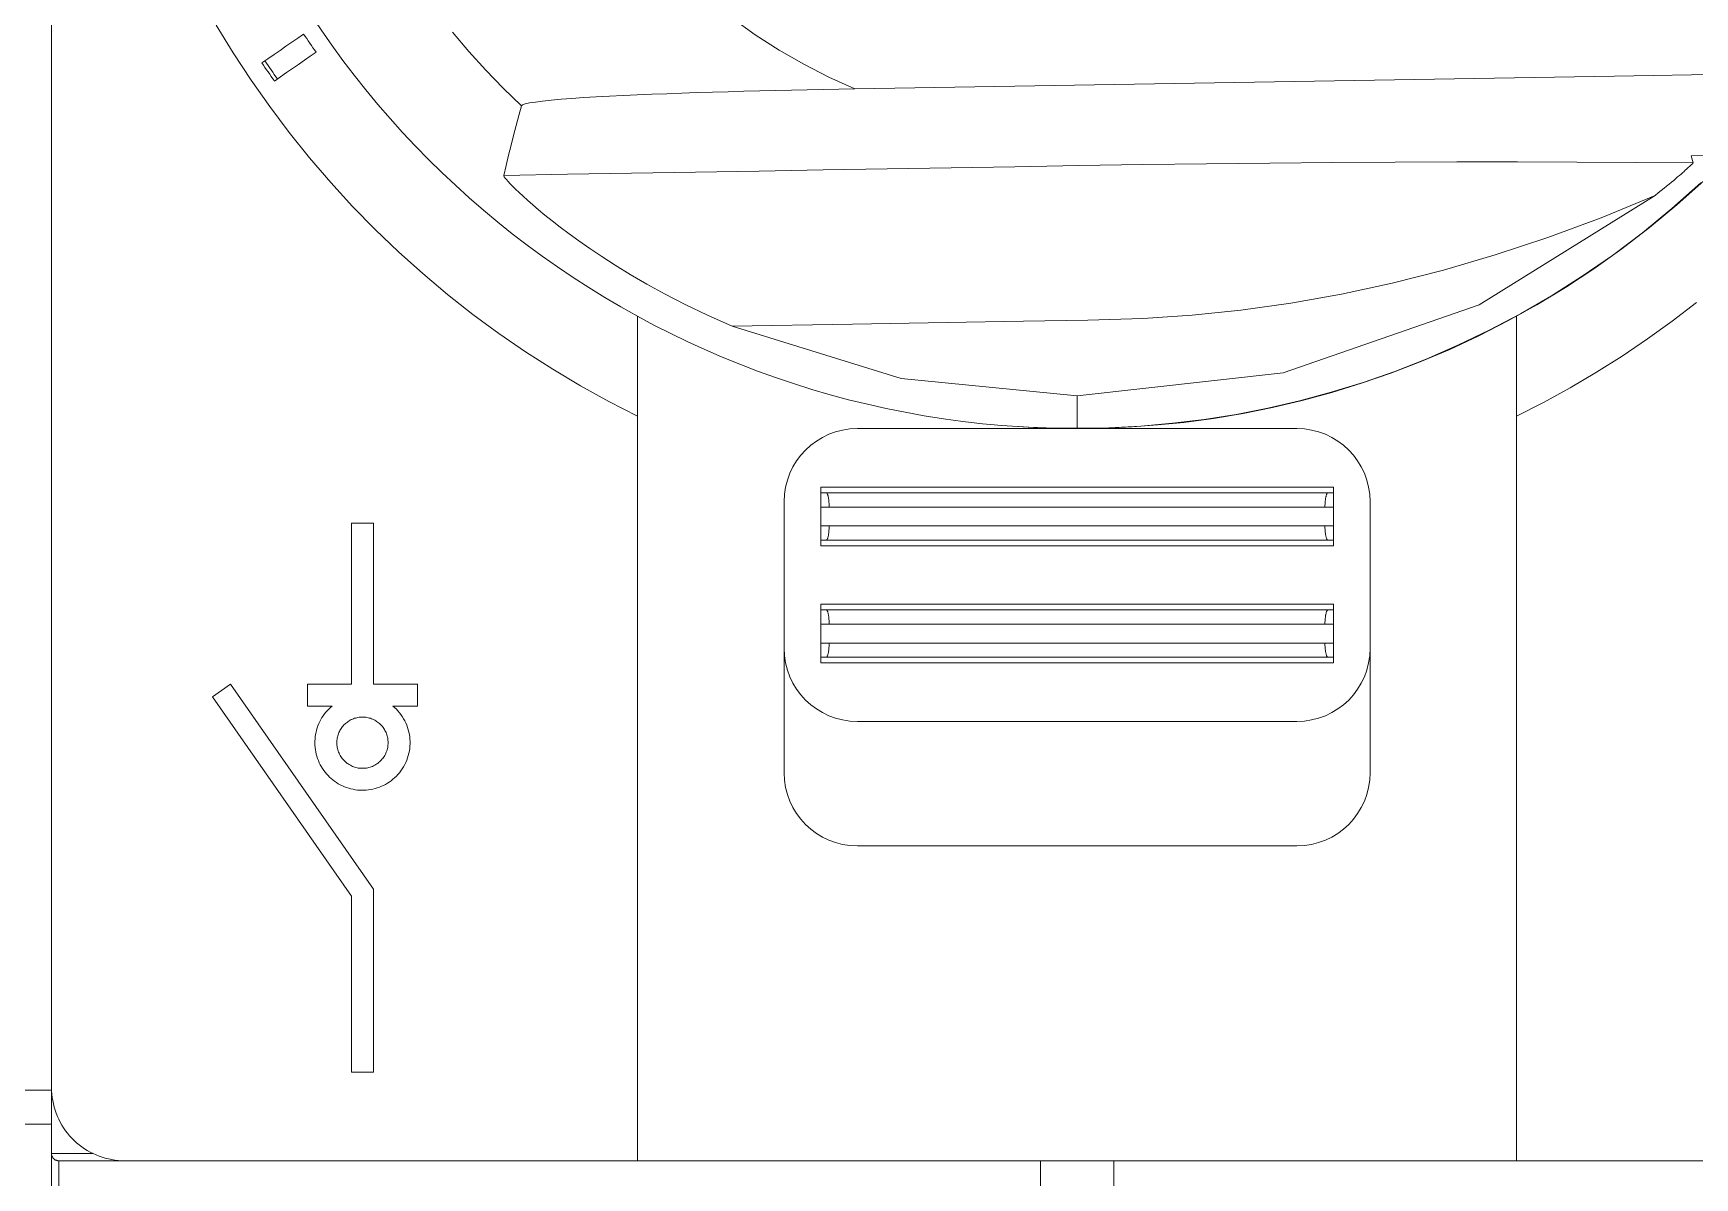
# Model space of a CAD drawing. Header units: millimetres. Extents: x 1359 to 3577, y 1333 to 3557.
# Drawn here: x 1638.31 to 1660.99, y 1816.93 to 1832.56 of the extents above; entities that cross this region are included whole.
import ezdxf

# ---------------------------------------------------------------- set-up
doc = ezdxf.new("R2010")
doc.units = ezdxf.units.MM
doc.layers.add('000-PI-Oprema', color=30, linetype='Continuous', lineweight=5)
doc.layers.add('002-PI-Kabelska kanalica', color=150, linetype='Continuous')

# ---------------------------------------------------------------- blocks, each defined once
blk = doc.blocks.new('QB')
at = {"layer": '000-PI-Oprema', "color": 0, "linetype": 'ByBlock', "lineweight": 0}
for p, q in [((77.307, -61.992), (77.307, -25.487)), ((86.912, -30.614), (86.596, -30.389)), ((79.787, -30.862), (79.556, -30.483)), ((80.668, -30.66), (80.748, -30.605)), ((83.003, -30.842), (82.78, -30.58)), ((87.238, -30.824), (86.912, -30.614)), ((80.344, -30.884), (80.426, -30.827)), ((80.426, -30.827), (80.507, -30.771)), ((80.507, -30.771), (80.588, -30.715)), ((80.588, -30.715), (80.668, -30.66)), ((83.235, -31.096), (83.003, -30.842)), ((87.575, -31.017), (87.238, -30.824)), ((80.03, -31.233), (79.787, -30.862)), ((80.178, -30.998), (80.261, -30.941)), ((80.261, -30.941), (80.344, -30.884)), ((80.596, -31.074), (80.678, -31.018)), ((80.678, -31.018), (80.759, -30.962)), ((80.759, -30.962), (80.839, -30.907)), ((80.839, -30.907), (80.918, -30.852)), ((87.92, -31.194), (87.575, -31.017)), ((80.285, -31.595), (80.03, -31.233)), ((80.349, -31.245), (80.432, -31.188)), ((80.432, -31.188), (80.514, -31.131)), ((80.514, -31.131), (80.596, -31.074)), ((83.474, -31.344), (83.235, -31.096)), ((88.273, -31.354), (87.92, -31.194)), ((88.273, -31.354), (93.455, -31.266)), ((93.455, -31.266), (98.642, -31.178)), ((98.642, -31.178), (103.836, -31.092)), ((83.721, -31.583), (83.474, -31.344)), ((83.912, -31.532), (84.011, -31.52)), ((84.011, -31.52), (84.129, -31.507)), ((84.129, -31.507), (84.263, -31.495)), ((84.263, -31.495), (84.411, -31.484)), ((84.411, -31.484), (84.571, -31.472)), ((84.571, -31.472), (84.742, -31.462)), ((84.742, -31.462), (84.922, -31.452)), ((84.922, -31.452), (85.109, -31.443)), ((85.109, -31.443), (85.303, -31.434)), ((85.303, -31.434), (85.502, -31.425)), ((85.502, -31.425), (85.705, -31.418)), ((85.705, -31.418), (85.911, -31.41)), ((85.911, -31.41), (86.12, -31.403)), ((86.12, -31.403), (86.332, -31.397)), ((86.332, -31.397), (86.545, -31.391)), ((86.545, -31.391), (86.759, -31.385)), ((86.759, -31.385), (86.974, -31.38)), ((86.974, -31.38), (87.19, -31.375)), ((87.19, -31.375), (87.406, -31.37)), ((87.406, -31.37), (87.623, -31.366)), ((87.623, -31.366), (87.839, -31.362)), ((87.839, -31.362), (88.056, -31.358)), ((88.056, -31.358), (88.273, -31.354)), ((99.691, -32.267), (145.322, -31.494)), ((80.551, -31.949), (80.285, -31.595)), ((83.65, -31.852), (83.685, -31.717)), ((83.685, -31.717), (83.721, -31.583)), ((83.721, -31.583), (83.735, -31.571)), ((83.735, -31.571), (83.773, -31.558)), ((83.773, -31.558), (83.832, -31.545)), ((83.832, -31.545), (83.912, -31.532)), ((80.829, -32.294), (80.551, -31.949)), ((83.615, -31.987), (83.65, -31.852)), ((83.547, -32.26), (83.581, -32.123)), ((83.581, -32.123), (83.615, -31.987)), ((81.118, -32.63), (80.829, -32.294)), ((83.48, -32.534), (83.513, -32.397)), ((83.513, -32.397), (83.547, -32.26)), ((88.714, -32.446), (89.587, -32.431)), ((89.587, -32.431), (90.459, -32.416)), ((90.459, -32.416), (91.331, -32.401)), ((91.331, -32.401), (92.203, -32.387)), ((92.203, -32.387), (93.074, -32.375)), ((93.074, -32.375), (93.94, -32.366)), ((93.94, -32.366), (94.799, -32.359)), ((94.799, -32.359), (95.65, -32.354)), ((95.65, -32.354), (96.49, -32.351)), ((96.49, -32.351), (97.317, -32.351)), ((98.131, -32.353), (97.317, -32.351)), ((98.931, -32.356), (98.131, -32.353)), ((99.716, -32.362), (98.931, -32.356)), ((99.641, -32.436), (99.655, -32.424)), ((99.655, -32.424), (99.667, -32.412)), ((99.667, -32.412), (99.678, -32.402)), ((99.678, -32.402), (99.687, -32.394)), ((99.687, -32.394), (99.695, -32.386)), ((99.716, -32.362), (99.691, -32.267)), ((99.695, -32.386), (99.702, -32.379)), ((99.702, -32.379), (99.707, -32.374)), ((99.707, -32.374), (99.711, -32.369)), ((99.711, -32.369), (99.714, -32.366)), ((99.714, -32.366), (99.715, -32.363)), ((99.715, -32.363), (99.716, -32.362)), ((81.417, -32.957), (81.118, -32.63)), ((83.48, -32.534), (84.352, -32.519)), ((83.481, -32.542), (83.48, -32.534)), ((83.488, -32.554), (83.481, -32.542)), ((83.499, -32.571), (83.488, -32.554)), ((83.516, -32.592), (83.499, -32.571)), ((83.539, -32.617), (83.516, -32.592)), ((83.567, -32.648), (83.539, -32.617)), ((83.601, -32.683), (83.567, -32.648)), ((84.352, -32.519), (85.225, -32.505)), ((85.225, -32.505), (86.097, -32.49)), ((86.097, -32.49), (86.969, -32.475)), ((86.969, -32.475), (87.842, -32.46)), ((87.842, -32.46), (88.714, -32.446)), ((99.355, -32.681), (99.389, -32.653)), ((99.389, -32.653), (99.421, -32.627)), ((99.421, -32.627), (99.451, -32.602)), ((99.427, -32.987), (99.822, -32.634)), ((99.451, -32.602), (99.479, -32.578)), ((99.479, -32.578), (99.505, -32.556)), ((99.496, -32.936), (99.861, -32.607)), ((99.505, -32.556), (99.529, -32.535)), ((99.529, -32.535), (99.552, -32.516)), ((99.552, -32.516), (99.572, -32.498)), ((99.572, -32.498), (99.592, -32.481)), ((99.592, -32.481), (99.609, -32.465)), ((99.609, -32.465), (99.626, -32.45)), ((99.626, -32.45), (99.641, -32.436)), ((83.642, -32.723), (83.601, -32.683)), ((83.689, -32.768), (83.642, -32.723)), ((83.743, -32.818), (83.689, -32.768)), ((83.805, -32.874), (83.743, -32.818)), ((83.876, -32.936), (83.805, -32.874)), ((98.459, -33.113), (99.197, -32.808)), ((99.197, -32.808), (99.24, -32.774)), ((99.24, -32.774), (99.281, -32.741)), ((99.281, -32.741), (99.319, -32.71)), ((99.319, -32.71), (99.355, -32.681)), ((81.726, -33.273), (81.417, -32.957)), ((83.955, -33.003), (83.876, -32.936)), ((84.043, -33.076), (83.955, -33.003)), ((84.141, -33.154), (84.043, -33.076)), ((97.731, -33.383), (98.459, -33.113)), ((99.025, -33.317), (99.427, -32.987)), ((99.123, -33.246), (99.496, -32.936)), ((82.045, -33.579), (81.726, -33.273)), ((84.25, -33.239), (84.141, -33.154)), ((84.371, -33.331), (84.25, -33.239)), ((84.506, -33.429), (84.371, -33.331)), ((98.615, -33.626), (99.025, -33.317)), ((98.745, -33.538), (99.123, -33.246)), ((84.655, -33.533), (84.506, -33.429)), ((84.82, -33.644), (84.655, -33.533)), ((97.015, -33.621), (97.731, -33.383)), ((98.362, -33.811), (98.745, -33.538)), ((82.374, -33.874), (82.045, -33.579)), ((85.003, -33.762), (84.82, -33.644)), ((85.206, -33.887), (85.003, -33.762)), ((96.307, -33.829), (97.015, -33.621)), ((98.201, -33.912), (98.615, -33.626)), ((82.712, -34.159), (82.374, -33.874)), ((85.432, -34.018), (85.206, -33.887)), ((85.682, -34.156), (85.432, -34.018)), ((94.914, -34.156), (95.606, -34.007)), ((95.606, -34.007), (96.307, -33.829)), ((97.781, -34.178), (98.201, -33.912)), ((97.974, -34.065), (98.362, -33.811)), ((83.059, -34.432), (82.712, -34.159)), ((85.958, -34.298), (85.682, -34.156)), ((94.224, -34.279), (94.914, -34.156)), ((97.358, -34.424), (97.781, -34.178)), ((97.583, -34.302), (97.974, -34.065)), ((83.415, -34.694), (83.059, -34.432)), ((85.307, -45.992), (85.307, -34.458)), ((86.263, -34.444), (85.958, -34.298)), ((86.599, -34.593), (86.263, -34.444)), ((92.205, -34.488), (92.879, -34.443)), ((92.879, -34.443), (93.541, -34.375)), ((93.541, -34.375), (94.224, -34.279)), ((96.933, -34.649), (97.358, -34.424)), ((97.189, -34.522), (97.583, -34.302)), ((97.307, -45.992), (97.307, -34.458)), ((99.431, -34.525), (99.761, -34.271)), ((83.778, -34.944), (83.415, -34.694)), ((86.599, -34.593), (88.242, -34.565)), ((88.242, -34.565), (89.533, -34.543)), ((89.533, -34.543), (90.575, -34.525)), ((90.575, -34.525), (91.452, -34.511)), ((91.452, -34.511), (92.205, -34.488)), ((96.504, -34.855), (96.933, -34.649)), ((96.792, -34.724), (97.189, -34.522)), ((99.094, -34.768), (99.431, -34.525)), ((95.992, -35.081), (96.393, -34.911)), ((96.074, -35.042), (96.504, -34.855)), ((96.393, -34.911), (96.792, -34.724)), ((98.749, -35.001), (99.094, -34.768)), ((84.15, -35.182), (83.778, -34.944)), ((95.591, -35.235), (95.992, -35.081)), ((95.643, -35.211), (96.074, -35.042)), ((98.398, -35.223), (98.749, -35.001)), ((84.529, -35.408), (84.15, -35.182)), ((94.777, -35.496), (95.21, -35.362)), ((94.784, -35.499), (95.188, -35.374)), ((95.188, -35.374), (95.591, -35.235)), ((95.21, -35.362), (95.643, -35.211)), ((98.04, -35.434), (98.398, -35.223)), ((84.914, -35.622), (84.529, -35.408)), ((91.307, -35.988), (91.307, -35.547)), ((93.976, -35.704), (94.38, -35.608)), ((94.344, -35.613), (94.777, -35.496)), ((94.38, -35.608), (94.784, -35.499)), ((97.676, -35.634), (98.04, -35.434)), ((85.307, -35.823), (84.914, -35.622)), ((93.042, -35.867), (93.477, -35.798)), ((93.167, -35.853), (93.572, -35.785)), ((93.477, -35.798), (93.91, -35.714)), ((93.572, -35.785), (93.976, -35.704)), ((93.91, -35.714), (94.344, -35.613)), ((97.307, -35.823), (97.676, -35.634)), ((88.307, -35.992), (94.307, -35.992)), ((90.424, -35.961), (90.281, -35.95)), ((90.648, -35.974), (90.281, -35.95)), ((90.568, -35.969), (90.424, -35.961)), ((90.714, -35.976), (90.568, -35.969)), ((91.001, -35.988), (90.648, -35.974)), ((90.861, -35.982), (90.714, -35.976)), ((91.008, -35.986), (90.861, -35.982)), ((91.353, -35.991), (91.001, -35.988)), ((91.157, -35.988), (91.008, -35.986)), ((91.307, -35.988), (91.157, -35.988)), ((91.307, -35.988), (91.742, -35.98)), ((91.353, -35.991), (91.705, -35.985)), ((91.705, -35.985), (92.057, -35.969)), ((91.742, -35.98), (92.176, -35.958)), ((92.057, -35.969), (92.409, -35.943)), ((92.176, -35.958), (92.609, -35.92)), ((92.409, -35.943), (92.762, -35.907)), ((92.609, -35.92), (93.042, -35.867)), ((92.762, -35.907), (93.167, -35.853)), ((87.807, -36.792), (94.807, -36.792)), ((87.807, -36.868), (87.807, -36.792)), ((87.807, -36.868), (87.888, -36.868)), ((87.807, -37.064), (87.807, -36.868)), ((87.891, -36.872), (87.888, -36.868)), ((87.888, -36.868), (94.725, -36.868)), ((87.893, -36.876), (87.891, -36.872)), ((87.896, -36.88), (87.893, -36.876)), ((87.898, -36.886), (87.896, -36.88)), ((87.901, -36.891), (87.898, -36.886)), ((87.903, -36.897), (87.901, -36.891)), ((87.905, -36.904), (87.903, -36.897)), ((87.907, -36.911), (87.905, -36.904)), ((87.908, -36.918), (87.907, -36.911)), ((87.91, -36.926), (87.908, -36.918)), ((87.912, -36.934), (87.91, -36.926)), ((87.913, -36.942), (87.912, -36.934)), ((87.915, -36.951), (87.913, -36.942)), ((87.916, -36.96), (87.915, -36.951)), ((87.917, -36.97), (87.916, -36.96)), ((87.918, -36.98), (87.917, -36.97)), ((94.695, -36.98), (94.696, -36.97)), ((94.696, -36.97), (94.697, -36.96)), ((94.697, -36.96), (94.698, -36.951)), ((94.698, -36.951), (94.7, -36.942)), ((94.7, -36.942), (94.701, -36.934)), ((94.701, -36.934), (94.703, -36.926)), ((94.703, -36.926), (94.705, -36.918)), ((94.705, -36.918), (94.707, -36.911)), ((94.707, -36.911), (94.708, -36.904)), ((94.708, -36.904), (94.71, -36.897)), ((94.71, -36.897), (94.713, -36.891)), ((94.713, -36.891), (94.715, -36.886)), ((94.715, -36.886), (94.717, -36.88)), ((94.717, -36.88), (94.72, -36.876)), ((94.72, -36.876), (94.723, -36.872)), ((94.723, -36.872), (94.725, -36.868)), ((94.725, -36.868), (94.807, -36.868)), ((94.807, -36.868), (94.807, -36.792)), ((94.807, -37.064), (94.807, -36.868)), ((87.307, -40.692), (87.307, -36.992)), ((87.807, -37.064), (87.922, -37.064)), ((87.807, -37.321), (87.807, -37.064)), ((87.919, -36.99), (87.918, -36.98)), ((87.92, -37.001), (87.919, -36.99)), ((87.921, -37.013), (87.92, -37.001)), ((87.922, -37.024), (87.921, -37.013)), ((87.922, -37.037), (87.922, -37.024)), ((87.922, -37.05), (87.922, -37.037)), ((87.922, -37.064), (87.922, -37.05)), ((87.922, -37.064), (94.691, -37.064)), ((94.691, -37.037), (94.692, -37.024)), ((94.691, -37.05), (94.691, -37.037)), ((94.691, -37.064), (94.691, -37.05)), ((94.691, -37.064), (94.807, -37.064)), ((94.692, -37.013), (94.693, -37.001)), ((94.692, -37.024), (94.692, -37.013)), ((94.693, -37.001), (94.694, -36.99)), ((94.694, -36.99), (94.695, -36.98)), ((94.807, -37.321), (94.807, -37.064)), ((95.307, -40.692), (95.307, -36.992)), ((81.402, -37.282), (81.702, -37.282)), ((81.402, -39.482), (81.402, -37.282)), ((81.702, -39.482), (81.702, -37.282)), ((87.807, -37.321), (87.922, -37.321)), ((87.807, -37.516), (87.807, -37.321)), ((87.915, -37.43), (87.917, -37.419)), ((87.917, -37.419), (87.918, -37.407)), ((87.918, -37.407), (87.919, -37.394)), ((87.919, -37.394), (87.92, -37.381)), ((87.92, -37.381), (87.921, -37.367)), ((87.921, -37.367), (87.922, -37.353)), ((87.922, -37.321), (94.691, -37.321)), ((87.922, -37.337), (87.922, -37.321)), ((87.922, -37.353), (87.922, -37.337)), ((94.691, -37.337), (94.691, -37.321)), ((94.691, -37.321), (94.807, -37.321)), ((94.691, -37.353), (94.691, -37.337)), ((94.692, -37.367), (94.691, -37.353)), ((94.693, -37.381), (94.692, -37.367)), ((94.694, -37.394), (94.693, -37.381)), ((94.695, -37.407), (94.694, -37.394)), ((94.696, -37.419), (94.695, -37.407)), ((94.698, -37.43), (94.696, -37.419)), ((94.807, -37.516), (94.807, -37.321)), ((87.807, -37.516), (87.888, -37.516)), ((87.807, -37.592), (87.807, -37.516)), ((87.807, -37.592), (94.807, -37.592)), ((87.888, -37.516), (87.891, -37.512)), ((87.888, -37.516), (94.725, -37.516)), ((87.891, -37.512), (87.894, -37.507)), ((87.894, -37.507), (87.897, -37.501)), ((87.897, -37.501), (87.9, -37.494)), ((87.9, -37.494), (87.903, -37.487)), ((87.903, -37.487), (87.905, -37.479)), ((87.905, -37.479), (87.908, -37.47)), ((87.908, -37.47), (87.91, -37.461)), ((87.91, -37.461), (87.912, -37.451)), ((87.912, -37.451), (87.913, -37.441)), ((87.913, -37.441), (87.915, -37.43)), ((94.7, -37.441), (94.698, -37.43)), ((94.702, -37.451), (94.7, -37.441)), ((94.703, -37.461), (94.702, -37.451)), ((94.706, -37.47), (94.703, -37.461)), ((94.708, -37.479), (94.706, -37.47)), ((94.71, -37.487), (94.708, -37.479)), ((94.713, -37.494), (94.71, -37.487)), ((94.716, -37.501), (94.713, -37.494)), ((94.719, -37.507), (94.716, -37.501)), ((94.722, -37.512), (94.719, -37.507)), ((94.725, -37.516), (94.722, -37.512)), ((94.725, -37.516), (94.807, -37.516)), ((94.807, -37.592), (94.807, -37.516)), ((87.807, -38.392), (94.807, -38.392)), ((87.807, -39.192), (87.807, -38.392)), ((87.807, -38.468), (87.888, -38.468)), ((87.891, -38.472), (87.888, -38.468)), ((87.888, -38.468), (94.725, -38.468)), ((87.893, -38.476), (87.891, -38.472)), ((87.896, -38.48), (87.893, -38.476)), ((87.898, -38.486), (87.896, -38.48)), ((87.901, -38.491), (87.898, -38.486)), ((87.903, -38.497), (87.901, -38.491)), ((87.905, -38.504), (87.903, -38.497)), ((87.907, -38.511), (87.905, -38.504)), ((87.908, -38.518), (87.907, -38.511)), ((87.91, -38.526), (87.908, -38.518)), ((87.912, -38.534), (87.91, -38.526)), ((87.913, -38.542), (87.912, -38.534)), ((87.915, -38.551), (87.913, -38.542)), ((87.916, -38.56), (87.915, -38.551)), ((94.697, -38.56), (94.698, -38.551)), ((94.698, -38.551), (94.7, -38.542)), ((94.7, -38.542), (94.701, -38.534)), ((94.701, -38.534), (94.703, -38.526)), ((94.703, -38.526), (94.705, -38.518)), ((94.705, -38.518), (94.707, -38.511)), ((94.707, -38.511), (94.708, -38.504)), ((94.708, -38.504), (94.71, -38.497)), ((94.71, -38.497), (94.713, -38.491)), ((94.713, -38.491), (94.715, -38.486)), ((94.715, -38.486), (94.717, -38.48)), ((94.717, -38.48), (94.72, -38.476)), ((94.72, -38.476), (94.723, -38.472)), ((94.723, -38.472), (94.725, -38.468)), ((94.725, -38.468), (94.807, -38.468)), ((94.807, -39.192), (94.807, -38.392)), ((87.807, -38.664), (87.922, -38.664)), ((87.917, -38.57), (87.916, -38.56)), ((87.918, -38.58), (87.917, -38.57)), ((87.919, -38.59), (87.918, -38.58)), ((87.92, -38.601), (87.919, -38.59)), ((87.921, -38.613), (87.92, -38.601)), ((87.922, -38.624), (87.921, -38.613)), ((87.922, -38.637), (87.922, -38.624)), ((87.922, -38.65), (87.922, -38.637)), ((87.922, -38.664), (87.922, -38.65)), ((87.922, -38.664), (94.691, -38.664)), ((94.691, -38.637), (94.692, -38.624)), ((94.691, -38.65), (94.691, -38.637)), ((94.691, -38.664), (94.691, -38.65)), ((94.691, -38.664), (94.807, -38.664)), ((94.692, -38.613), (94.693, -38.601)), ((94.692, -38.624), (94.692, -38.613)), ((94.693, -38.601), (94.694, -38.59)), ((94.694, -38.59), (94.695, -38.58)), ((94.695, -38.58), (94.696, -38.57)), ((94.696, -38.57), (94.697, -38.56)), ((87.807, -38.921), (87.922, -38.921)), ((87.917, -39.019), (87.918, -39.007)), ((87.918, -39.007), (87.919, -38.994)), ((87.919, -38.994), (87.92, -38.981)), ((87.92, -38.981), (87.921, -38.967)), ((87.921, -38.967), (87.922, -38.953)), ((87.922, -38.921), (94.691, -38.921)), ((87.922, -38.937), (87.922, -38.921)), ((87.922, -38.953), (87.922, -38.937)), ((94.691, -38.937), (94.691, -38.921)), ((94.691, -38.921), (94.807, -38.921)), ((94.691, -38.953), (94.691, -38.937)), ((94.692, -38.967), (94.691, -38.953)), ((94.693, -38.981), (94.692, -38.967)), ((94.694, -38.994), (94.693, -38.981)), ((94.695, -39.007), (94.694, -38.994)), ((94.696, -39.019), (94.695, -39.007)), ((87.807, -39.116), (87.888, -39.116)), ((87.807, -39.192), (94.807, -39.192)), ((87.888, -39.116), (87.891, -39.112)), ((87.888, -39.116), (94.725, -39.116)), ((87.891, -39.112), (87.894, -39.107)), ((87.894, -39.107), (87.897, -39.101)), ((87.897, -39.101), (87.9, -39.094)), ((87.9, -39.094), (87.903, -39.087)), ((87.903, -39.087), (87.905, -39.079)), ((87.905, -39.079), (87.908, -39.07)), ((87.908, -39.07), (87.91, -39.061)), ((87.91, -39.061), (87.912, -39.051)), ((87.912, -39.051), (87.913, -39.041)), ((87.913, -39.041), (87.915, -39.03)), ((87.915, -39.03), (87.917, -39.019)), ((94.698, -39.03), (94.696, -39.019)), ((94.7, -39.041), (94.698, -39.03)), ((94.702, -39.051), (94.7, -39.041)), ((94.703, -39.061), (94.702, -39.051)), ((94.706, -39.07), (94.703, -39.061)), ((94.708, -39.079), (94.706, -39.07)), ((94.71, -39.087), (94.708, -39.079)), ((94.713, -39.094), (94.71, -39.087)), ((94.716, -39.101), (94.713, -39.094)), ((94.719, -39.107), (94.716, -39.101)), ((94.722, -39.112), (94.719, -39.107)), ((94.725, -39.116), (94.722, -39.112)), ((94.725, -39.116), (94.807, -39.116)), ((79.505, -39.654), (79.752, -39.482)), ((81.402, -42.376), (79.505, -39.654)), ((81.702, -42.282), (79.752, -39.482)), ((80.802, -39.482), (81.402, -39.482)), ((80.802, -39.782), (80.802, -39.482)), ((81.702, -39.482), (82.302, -39.482)), ((82.302, -39.782), (82.302, -39.482)), ((80.802, -39.782), (81.136, -39.782)), ((80.999, -39.94), (81.016, -39.914)), ((81.016, -39.914), (81.034, -39.89)), ((81.034, -39.89), (81.052, -39.866)), ((81.052, -39.866), (81.072, -39.843)), ((81.072, -39.843), (81.092, -39.822)), ((81.092, -39.822), (81.114, -39.802)), ((81.114, -39.802), (81.136, -39.782)), ((81.991, -39.803), (81.967, -39.782)), ((81.967, -39.782), (82.302, -39.782)), ((82.014, -39.825), (81.991, -39.803)), ((82.035, -39.848), (82.014, -39.825)), ((82.056, -39.873), (82.035, -39.848)), ((82.076, -39.899), (82.056, -39.873)), ((82.095, -39.925), (82.076, -39.899)), ((80.912, -40.17), (80.918, -40.14)), ((80.918, -40.14), (80.925, -40.11)), ((80.925, -40.11), (80.934, -40.08)), ((80.934, -40.08), (80.944, -40.051)), ((80.944, -40.051), (80.956, -40.022)), ((80.956, -40.022), (80.969, -39.994)), ((80.969, -39.994), (80.983, -39.967)), ((80.983, -39.967), (80.999, -39.94)), ((81.224, -40.16), (81.23, -40.145)), ((81.23, -40.145), (81.236, -40.13)), ((81.236, -40.13), (81.244, -40.116)), ((81.244, -40.116), (81.252, -40.102)), ((81.252, -40.102), (81.26, -40.089)), ((81.26, -40.089), (81.269, -40.076)), ((81.269, -40.076), (81.279, -40.063)), ((81.279, -40.063), (81.288, -40.051)), ((81.288, -40.051), (81.299, -40.04)), ((81.299, -40.04), (81.309, -40.03)), ((81.309, -40.03), (81.321, -40.019)), ((81.321, -40.019), (81.333, -40.009)), ((81.333, -40.009), (81.345, -40)), ((81.345, -40), (81.358, -39.991)), ((81.358, -39.991), (81.371, -39.982)), ((81.371, -39.982), (81.385, -39.974)), ((81.385, -39.974), (81.399, -39.967)), ((81.399, -39.967), (81.414, -39.96)), ((81.414, -39.96), (81.429, -39.954)), ((81.429, -39.954), (81.444, -39.949)), ((81.444, -39.949), (81.459, -39.945)), ((81.459, -39.945), (81.475, -39.941)), ((81.475, -39.941), (81.49, -39.938)), ((81.49, -39.938), (81.506, -39.935)), ((81.506, -39.935), (81.521, -39.934)), ((81.521, -39.934), (81.536, -39.933)), ((81.536, -39.933), (81.552, -39.932)), ((81.567, -39.933), (81.552, -39.932)), ((81.582, -39.934), (81.567, -39.933)), ((81.598, -39.935), (81.582, -39.934)), ((81.613, -39.938), (81.598, -39.935)), ((81.629, -39.941), (81.613, -39.938)), ((81.644, -39.945), (81.629, -39.941)), ((81.659, -39.949), (81.644, -39.945)), ((81.674, -39.954), (81.659, -39.949)), ((81.689, -39.96), (81.674, -39.954)), ((81.704, -39.967), (81.689, -39.96)), ((81.718, -39.974), (81.704, -39.967)), ((81.732, -39.982), (81.718, -39.974)), ((81.745, -39.991), (81.732, -39.982)), ((81.758, -40), (81.745, -39.991)), ((81.771, -40.009), (81.758, -40)), ((81.782, -40.019), (81.771, -40.009)), ((81.794, -40.03), (81.782, -40.019)), ((81.804, -40.04), (81.794, -40.03)), ((81.815, -40.051), (81.804, -40.04)), ((81.825, -40.063), (81.815, -40.051)), ((81.834, -40.076), (81.825, -40.063)), ((81.843, -40.089), (81.834, -40.076)), ((81.852, -40.102), (81.843, -40.089)), ((81.859, -40.116), (81.852, -40.102)), ((81.867, -40.13), (81.859, -40.116)), ((81.873, -40.145), (81.867, -40.13)), ((81.879, -40.16), (81.873, -40.145)), ((82.112, -39.954), (82.095, -39.925)), ((82.128, -39.983), (82.112, -39.954)), ((82.143, -40.012), (82.128, -39.983)), ((82.156, -40.043), (82.143, -40.012)), ((82.167, -40.074), (82.156, -40.043)), ((82.177, -40.106), (82.167, -40.074)), ((82.185, -40.138), (82.177, -40.106)), ((82.192, -40.17), (82.185, -40.138)), ((88.307, -39.992), (94.307, -39.992)), ((80.902, -40.259), (80.904, -40.23)), ((80.902, -40.289), (80.902, -40.259)), ((80.903, -40.318), (80.902, -40.289)), ((80.905, -40.348), (80.903, -40.318)), ((80.904, -40.23), (80.907, -40.2)), ((80.909, -40.378), (80.905, -40.348)), ((80.907, -40.2), (80.912, -40.17)), ((81.202, -40.267), (81.203, -40.252)), ((81.202, -40.282), (81.202, -40.267)), ((81.202, -40.298), (81.202, -40.282)), ((81.203, -40.314), (81.202, -40.298)), ((81.203, -40.252), (81.205, -40.236)), ((81.205, -40.33), (81.203, -40.314)), ((81.205, -40.236), (81.207, -40.221)), ((81.208, -40.346), (81.205, -40.33)), ((81.207, -40.221), (81.21, -40.205)), ((81.211, -40.363), (81.208, -40.346)), ((81.21, -40.205), (81.214, -40.19)), ((81.215, -40.379), (81.211, -40.363)), ((81.214, -40.19), (81.219, -40.175)), ((81.219, -40.175), (81.224, -40.16)), ((81.885, -40.175), (81.879, -40.16)), ((81.889, -40.19), (81.885, -40.175)), ((81.888, -40.379), (81.892, -40.363)), ((81.893, -40.205), (81.889, -40.19)), ((81.892, -40.363), (81.896, -40.346)), ((81.896, -40.221), (81.893, -40.205)), ((81.898, -40.236), (81.896, -40.221)), ((81.896, -40.346), (81.898, -40.33)), ((81.9, -40.252), (81.898, -40.236)), ((81.898, -40.33), (81.9, -40.314)), ((81.901, -40.267), (81.9, -40.252)), ((81.9, -40.314), (81.901, -40.298)), ((81.902, -40.282), (81.901, -40.267)), ((81.901, -40.298), (81.902, -40.282)), ((82.197, -40.203), (82.192, -40.17)), ((82.192, -40.394), (82.197, -40.362)), ((82.2, -40.235), (82.197, -40.203)), ((82.197, -40.362), (82.2, -40.33)), ((82.201, -40.266), (82.2, -40.235)), ((82.2, -40.33), (82.201, -40.298)), ((82.201, -40.298), (82.201, -40.266)), ((80.914, -40.408), (80.909, -40.378)), ((80.921, -40.438), (80.914, -40.408)), ((80.929, -40.468), (80.921, -40.438)), ((80.938, -40.497), (80.929, -40.468)), ((80.949, -40.526), (80.938, -40.497)), ((80.962, -40.555), (80.949, -40.526)), ((80.975, -40.583), (80.962, -40.555)), ((80.99, -40.61), (80.975, -40.583)), ((81.22, -40.395), (81.215, -40.379)), ((81.226, -40.41), (81.22, -40.395)), ((81.232, -40.426), (81.226, -40.41)), ((81.24, -40.441), (81.232, -40.426)), ((81.247, -40.455), (81.24, -40.441)), ((81.256, -40.47), (81.247, -40.455)), ((81.265, -40.483), (81.256, -40.47)), ((81.275, -40.496), (81.265, -40.483)), ((81.285, -40.509), (81.275, -40.496)), ((81.296, -40.521), (81.285, -40.509)), ((81.307, -40.532), (81.296, -40.521)), ((81.318, -40.543), (81.307, -40.532)), ((81.331, -40.554), (81.318, -40.543)), ((81.344, -40.564), (81.331, -40.554)), ((81.357, -40.573), (81.344, -40.564)), ((81.371, -40.582), (81.357, -40.573)), ((81.386, -40.59), (81.371, -40.582)), ((81.4, -40.598), (81.386, -40.59)), ((81.416, -40.605), (81.4, -40.598)), ((81.688, -40.605), (81.703, -40.598)), ((81.703, -40.598), (81.718, -40.59)), ((81.718, -40.59), (81.732, -40.582)), ((81.732, -40.582), (81.746, -40.573)), ((81.746, -40.573), (81.76, -40.564)), ((81.76, -40.564), (81.772, -40.554)), ((81.772, -40.554), (81.785, -40.543)), ((81.785, -40.543), (81.796, -40.532)), ((81.796, -40.532), (81.807, -40.521)), ((81.807, -40.521), (81.818, -40.509)), ((81.818, -40.509), (81.828, -40.496)), ((81.828, -40.496), (81.838, -40.483)), ((81.838, -40.483), (81.847, -40.47)), ((81.847, -40.47), (81.856, -40.455)), ((81.856, -40.455), (81.864, -40.441)), ((81.864, -40.441), (81.871, -40.426)), ((81.871, -40.426), (81.877, -40.41)), ((81.877, -40.41), (81.883, -40.395)), ((81.883, -40.395), (81.888, -40.379)), ((82.112, -40.611), (82.128, -40.582)), ((82.128, -40.582), (82.143, -40.552)), ((82.143, -40.552), (82.156, -40.521)), ((82.156, -40.521), (82.167, -40.49)), ((82.167, -40.49), (82.177, -40.458)), ((82.177, -40.458), (82.185, -40.426)), ((82.185, -40.426), (82.192, -40.394)), ((81.006, -40.636), (80.99, -40.61)), ((81.024, -40.661), (81.006, -40.636)), ((81.042, -40.685), (81.024, -40.661)), ((81.061, -40.709), (81.042, -40.685)), ((81.081, -40.731), (81.061, -40.709)), ((81.102, -40.751), (81.081, -40.731)), ((81.124, -40.771), (81.102, -40.751)), ((81.147, -40.791), (81.124, -40.771)), ((81.171, -40.809), (81.147, -40.791)), ((81.196, -40.826), (81.171, -40.809)), ((81.222, -40.842), (81.196, -40.826)), ((81.431, -40.611), (81.416, -40.605)), ((81.447, -40.616), (81.431, -40.611)), ((81.463, -40.621), (81.447, -40.616)), ((81.479, -40.625), (81.463, -40.621)), ((81.495, -40.628), (81.479, -40.625)), ((81.512, -40.63), (81.495, -40.628)), ((81.528, -40.631), (81.512, -40.63)), ((81.544, -40.632), (81.528, -40.631)), ((81.544, -40.632), (81.559, -40.632)), ((81.559, -40.632), (81.575, -40.631)), ((81.575, -40.631), (81.592, -40.63)), ((81.592, -40.63), (81.608, -40.628)), ((81.608, -40.628), (81.624, -40.625)), ((81.624, -40.625), (81.64, -40.621)), ((81.64, -40.621), (81.656, -40.616)), ((81.656, -40.616), (81.672, -40.611)), ((81.672, -40.611), (81.688, -40.605)), ((81.893, -40.835), (81.918, -40.819)), ((81.918, -40.819), (81.943, -40.801)), ((81.943, -40.801), (81.967, -40.782)), ((81.967, -40.782), (81.991, -40.761)), ((81.991, -40.761), (82.014, -40.739)), ((82.014, -40.739), (82.035, -40.716)), ((82.035, -40.716), (82.056, -40.692)), ((82.056, -40.692), (82.076, -40.666)), ((82.076, -40.666), (82.095, -40.639)), ((82.095, -40.639), (82.112, -40.611)), ((81.249, -40.858), (81.222, -40.842)), ((81.277, -40.871), (81.249, -40.858)), ((81.305, -40.884), (81.277, -40.871)), ((81.334, -40.895), (81.305, -40.884)), ((81.364, -40.904), (81.334, -40.895)), ((81.394, -40.913), (81.364, -40.904)), ((81.424, -40.919), (81.394, -40.913)), ((81.454, -40.925), (81.424, -40.919)), ((81.484, -40.929), (81.454, -40.925)), ((81.514, -40.931), (81.484, -40.929)), ((81.543, -40.932), (81.514, -40.931)), ((81.543, -40.932), (81.573, -40.932)), ((81.573, -40.932), (81.602, -40.93)), ((81.602, -40.93), (81.632, -40.927)), ((81.632, -40.927), (81.663, -40.922)), ((81.663, -40.922), (81.693, -40.917)), ((81.693, -40.917), (81.723, -40.909)), ((81.723, -40.909), (81.752, -40.9)), ((81.752, -40.9), (81.782, -40.89)), ((81.782, -40.89), (81.81, -40.878)), ((81.81, -40.878), (81.839, -40.865)), ((81.839, -40.865), (81.866, -40.851)), ((81.866, -40.851), (81.893, -40.835)), ((88.307, -41.692), (94.307, -41.692)), ((81.402, -44.782), (81.402, -42.376)), ((81.702, -44.782), (81.702, -42.282)), ((81.402, -44.782), (81.702, -44.782)), ((76.807, -45.028), (77.307, -45.028)), ((77.308, -45.037), (77.307, -44.992)), ((77.311, -45.082), (77.308, -45.037)), ((77.316, -45.126), (77.311, -45.082)), ((77.323, -45.171), (77.316, -45.126)), ((77.332, -45.215), (77.323, -45.171)), ((77.343, -45.259), (77.332, -45.215)), ((77.356, -45.302), (77.343, -45.259)), ((77.371, -45.344), (77.356, -45.302)), ((77.387, -45.386), (77.371, -45.344)), ((76.807, -45.492), (77.307, -45.492)), ((77.406, -45.426), (77.387, -45.386)), ((77.426, -45.466), (77.406, -45.426)), ((77.448, -45.505), (77.426, -45.466)), ((77.472, -45.544), (77.448, -45.505)), ((77.498, -45.581), (77.472, -45.544)), ((77.525, -45.616), (77.498, -45.581)), ((77.554, -45.651), (77.525, -45.616)), ((77.584, -45.684), (77.554, -45.651)), ((77.616, -45.715), (77.584, -45.684)), ((77.649, -45.746), (77.616, -45.715)), ((77.683, -45.774), (77.649, -45.746)), ((77.719, -45.802), (77.683, -45.774)), ((77.756, -45.827), (77.719, -45.802)), ((77.307, -45.9), (77.307, -45.892)), ((77.307, -45.892), (77.871, -45.892)), ((77.308, -45.907), (77.307, -45.9)), ((77.309, -45.914), (77.308, -45.907)), ((77.311, -45.921), (77.309, -45.914)), ((77.313, -45.927), (77.311, -45.921)), ((77.316, -45.934), (77.313, -45.927)), ((77.318, -45.939), (77.316, -45.934)), ((77.322, -45.945), (77.318, -45.939)), ((77.325, -45.95), (77.322, -45.945)), ((77.329, -45.955), (77.325, -45.95)), ((77.332, -45.959), (77.329, -45.955)), ((77.336, -45.963), (77.332, -45.959)), ((77.341, -45.967), (77.336, -45.963)), ((77.345, -45.971), (77.341, -45.967)), ((77.349, -45.974), (77.345, -45.971)), ((77.354, -45.977), (77.349, -45.974)), ((77.358, -45.98), (77.354, -45.977)), ((77.363, -45.982), (77.358, -45.98)), ((77.368, -45.984), (77.363, -45.982)), ((77.373, -45.986), (77.368, -45.984)), ((77.378, -45.988), (77.373, -45.986)), ((77.382, -45.989), (77.378, -45.988)), ((77.387, -45.99), (77.382, -45.989)), ((77.392, -45.991), (77.387, -45.99)), ((77.397, -45.992), (77.392, -45.991)), ((77.402, -45.992), (77.397, -45.992)), ((77.407, -45.992), (77.402, -45.992)), ((77.407, -45.992), (104.307, -45.992)), ((77.407, -61.108), (77.407, -45.992)), ((77.794, -45.851), (77.756, -45.827)), ((77.834, -45.873), (77.794, -45.851)), ((77.873, -45.894), (77.834, -45.873)), ((77.914, -45.912), (77.873, -45.894)), ((77.956, -45.929), (77.914, -45.912)), ((77.998, -45.943), (77.956, -45.929)), ((78.041, -45.956), (77.998, -45.943)), ((78.084, -45.967), (78.041, -45.956)), ((78.128, -45.976), (78.084, -45.967)), ((78.173, -45.983), (78.128, -45.976)), ((78.217, -45.988), (78.173, -45.983)), ((78.262, -45.991), (78.217, -45.988)), ((78.307, -45.992), (78.262, -45.991)), ((90.807, -65.494), (90.807, -45.992)), ((91.807, -65.494), (91.807, -45.992))]:
    blk.add_line(p, q, dxfattribs=at)
for points in [[(91.307, -35.547), (94.12, -35.232), (96.794, -34.304), (99.197, -32.808)], [(86.599, -34.593), (88.905, -35.306), (91.307, -35.547)]]:
    blk.add_lwpolyline(points, dxfattribs=at)
for centre, radius, start, end in [((91.307, -23.492), 12.5, 189.1837, 265.2945), ((91.307, -23.492), 12.731, 213.9649, 215.3151), ((91.307, -23.492), 13.423, 213.9997, 215.2803), ((91.307, -23.492), 13.373, 213.9973, 215.2827), ((88.307, -36.992), 1, 90, 180), ((94.307, -36.992), 1, 0, 90), ((88.307, -38.992), 1, 180, 270), ((94.307, -38.992), 1, 270, 0), ((88.307, -40.692), 1, 180, 270), ((94.307, -40.692), 1, 270, 0)]:
    blk.add_arc(centre, radius, start, end, dxfattribs=at)

msp = doc.modelspace()

# ---------------------------------------------------------------- block references
at = {"layer": '002-PI-Kabelska kanalica', "color": 0, "linetype": 'ByBlock', "lineweight": 0}
msp.add_blockref('QB', (1561.255, 1863.15), dxfattribs=at)

doc.saveas('drawing.dxf')
